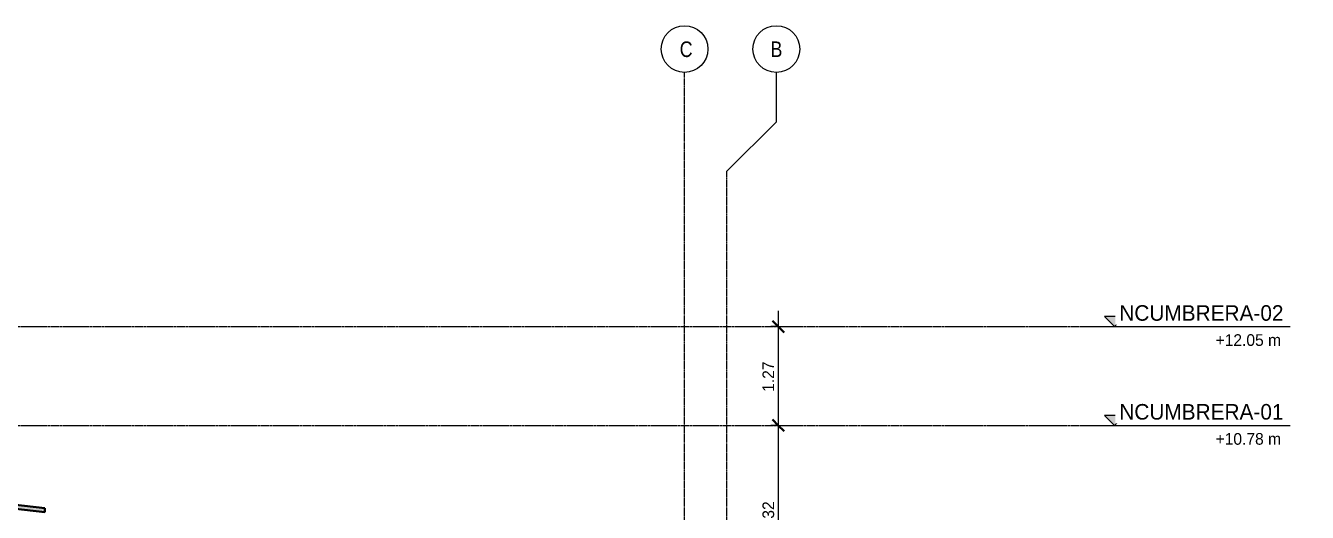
# Model space of a CAD drawing. Header units: centimetres. Extents: x -6111 to 13767, y -285 to 1600.
# Drawn here: x 11266 to 12913, y 966 to 1591 of the extents above; entities that cross this region are included whole.
import ezdxf

# ---------------------------------------------------------------- set-up
doc = ezdxf.new("R2010")
doc.units = ezdxf.units.CM
doc.linetypes.add('Centre', pattern=[3.175, 0.635, -0.475, 1.59, -0.475])
doc.linetypes.add('Grid Line', pattern=[2.2225, 1.27, -0.3175, 0.3175, -0.3175])
for name, color, linetype, lineweight in [('A-ANNO-DIMS', 7, 'Continuous', 9), ('A-ANNO-DIMS-100', 7, 'Continuous', 9), ('A-FLOR-LEVL', 7, 'Continuous', 9), ('A-ROOF', 7, 'Continuous', 9), ('A-ROOF-PATT', 7, 'Continuous', 35), ('S-GRID', 7, 'Continuous', 9), ('S-GRID-IDEN', 7, 'Continuous', 9)]:
    doc.layers.add(name, color=color, linetype=linetype, lineweight=lineweight)
doc.styles.add('Century Gothic', font='GOTHIC.TTF', dxfattribs={"height": 20})
doc.styles.add('Century Gothic_1', font='GOTHIC.TTF', dxfattribs={"height": 15})
doc.styles.add('Saira Condensed', font='SairaCondensed-Regular.ttf', dxfattribs={"height": 20})
doc.dimstyles.new('FCA_N_Cotas_E100', dxfattribs={"dimscale": 30.48, "dimtxt": 15.662524, "dimasz": 0.492126, "dimexe": 0.656168, "dimexo": 0.656168, "dimgap": 0.032808, "dimtad": 1, "dimlfac": 0.01, "dimrnd": 0.01, "dimzin": 0, "dimdsep": 46, "dimtxsty": 'Century Gothic_1', "dimblk1": 'OBLIQUE', "dimblk2": 'OBLIQUE', "dimsah": 1, "dimcen": 0.09, "dimdle": 0.656168, "dimadec": 3, "dimazin": 2, "dimtfac": 1, "dimtdec": 4, "dimtix": 1, "dimtmove": 0, "dimatfit": 3, "dimfxl": 1, "dimtvp": 1, "dimtolj": 1, "dimtzin": 0, "dimarcsym": 2})

# ---------------------------------------------------------------- blocks, each defined once
blk = doc.blocks.new('PQ_RVR_ARQ-01_ZZ_ZZ_MO_T_A_rvt-4-Elevación Eje 5')
at = {"layer": 'A-ROOF-PATT', "lineweight": 9, "true_color": 0xeaeaea}
blk.add_hatch(color=254, dxfattribs=at).paths.add_polyline_path([(-2152.9, 966.1), (-2152.9, 971.2), (-4147.4, 1201.9), (-6109.6, 974.5), (-6109.6, 969.5), (-4147.4, 1196.9), (-2186.2, 970)])
at = {"layer": 'A-ROOF', "color": 254, "lineweight": 35, "true_color": 0xcccccc}
for p, q in [((-2152.9, 971.2), (-4147.4, 1201.9)), ((-4147.4, 1196.9), (-2152.9, 966.1)), ((-2152.9, 966.1), (-2152.9, 971.2))]:
    blk.add_line(p, q, dxfattribs=at)
blk = doc.blocks.new('Level - Con_Triangulo-1145637-Elevación Eje 5')
at = {"layer": 'A-FLOR-LEVL', "true_color": 0xe2e2e2}
blk.add_hatch(color=254, dxfattribs=at).paths.add_polyline_path([(-6502.9, 12.9), (-6490.1, 0), (-6477.2, 12.9)])
at = {"layer": 'A-FLOR-LEVL', "color": 253, "true_color": 0xaaaaaa}
for p, q in [((-6477.2, 0), (-6715.7, 0)), ((-6502.9, 12.9), (-6477.2, 12.9)), ((-6490.1, 0), (-6502.9, 12.9)), ((-6477.2, 12.9), (-6490.1, 0))]:
    blk.add_line(p, q, dxfattribs=at)
blk = doc.blocks.new('Grid - 3mm-1819951-Elevación Eje 5')
at = {"layer": 'S-GRID-IDEN', "color": 253, "true_color": 0xaaaaaa}
blk.add_circle((-1330.8, 1561.1), 30, dxfattribs=at)
blk = doc.blocks.new('DIMBLOCK49-Elevación Eje 5')
at = {"layer": 'A-ANNO-DIMS-100'}
for p, q in [((12233.1, 1224.5), (12233.1, 1077.5)), ((12233.1, 1204.5), (12223.7, 1204.5)), ((12233.1, 1204.5), (12253.1, 1204.5)), ((12233.1, 1077.5), (12223.7, 1077.5)), ((12233.1, 1077.5), (12253.1, 1077.5))]:
    blk.add_line(p, q, dxfattribs=at)
at = {"layer": 'A-ANNO-DIMS-100', "lineweight": 35}
for p, q in [((12233.1, 1204.5), (12225.6, 1212)), ((12233.1, 1204.5), (12240.6, 1197)), ((12233.1, 1077.5), (12225.6, 1085)), ((12233.1, 1077.5), (12240.6, 1070))]:
    blk.add_line(p, q, dxfattribs=at)
at = {"layer": 'A-ANNO-DIMS-100', "color": 0, "insert": (12212.8, 1120.6), "char_height": 15, "width": 48.927, "attachment_point": 1, "rotation": 90, "line_spacing_factor": 0.984502, "style": 'Century Gothic_1'}
blk.add_mtext('1.27', dxfattribs=at)
blk = doc.blocks.new('_Oblique')
at = {"color": 0, "linetype": 'ByBlock', "lineweight": -2}
blk.add_line((-0.5, -0.5), (0.5, 0.5), dxfattribs=at)
blk = doc.blocks.new('DIMBLOCK50-Elevación Eje 5')
at = {"layer": 'A-ANNO-DIMS-100'}
for p, q in [((12233.1, 1077.5), (12223.7, 1077.5)), ((12233.1, 1077.5), (12233.1, 845.1)), ((12233.1, 1077.5), (12253.1, 1077.5)), ((12233.1, 845.1), (12223.7, 845.1)), ((12233.1, 845.1), (12253.1, 845.1))]:
    blk.add_line(p, q, dxfattribs=at)
at = {"layer": 'A-ANNO-DIMS-100', "lineweight": 35}
for p, q in [((12233.1, 1077.5), (12225.6, 1085)), ((12233.1, 1077.5), (12240.6, 1070)), ((12233.1, 845.1), (12225.6, 852.6)), ((12233.1, 845.1), (12240.6, 837.6))]:
    blk.add_line(p, q, dxfattribs=at)
at = {"layer": 'A-ANNO-DIMS-100', "color": 0, "insert": (12212.8, 940.9), "char_height": 15, "width": 48.927, "attachment_point": 1, "rotation": 90, "line_spacing_factor": 0.984502, "style": 'Century Gothic_1'}
blk.add_mtext('2.32', dxfattribs=at)

msp = doc.modelspace()

# ---------------------------------------------------------------- linework, layer by layer
at = {"layer": 'A-FLOR-LEVL', "color": 253, "linetype": 'Centre', "true_color": 0xaaaaaa}
for p, q in [((6966.223, 1204.505), (12652.403, 1204.505)), ((6966.223, 1077.508), (12652.403, 1077.508))]:
    msp.add_line(p, q, dxfattribs=at)
at = {"layer": 'S-GRID', "color": 253, "linetype": 'Grid Line', "true_color": 0xaaaaaa}
for p, q in [((12112.669, -176.993), (12112.669, 1531.136)), ((12167.125, -176.993), (12167.125, 1404.136))]:
    msp.add_line(p, q, dxfattribs=at)
at = {"layer": 'S-GRID', "color": 253, "true_color": 0xaaaaaa}
for p, q in [((12230.625, 1467.636), (12230.625, 1531.136)), ((12167.125, 1404.136), (12230.625, 1467.636))]:
    msp.add_line(p, q, dxfattribs=at)

# ---------------------------------------------------------------- block references
at = {"lineweight": 5}
msp.add_blockref('PQ_RVR_ARQ-01_ZZ_ZZ_MO_T_A_rvt-4-Elevación Eje 5', (13443.443, 0), dxfattribs=at)
at = {"layer": 'A-FLOR-LEVL', "color": 253, "true_color": 0xaaaaaa, "extrusion": (0, 0, -1)}
for p in [(-6175.183, 1204.505), (-6175.183, 1077.508)]:
    msp.add_blockref('Level - Con_Triangulo-1145637-Elevación Eje 5', p, dxfattribs=at)
at = {"layer": 'S-GRID-IDEN', "color": 253, "true_color": 0xaaaaaa}
for p in [(13443.443, 0), (13561.398, 0)]:
    msp.add_blockref('Grid - 3mm-1819951-Elevación Eje 5', p, dxfattribs=at)

# ---------------------------------------------------------------- texts
at = {"layer": 'S-GRID-IDEN', "color": 253, "true_color": 0xaaaaaa, "char_height": 20, "attachment_point": 1, "style": 'Saira Condensed'}
for s, insert, width in [('C', (12106.396, 1570.816), 14.43037), ('B', (12223.052, 1570.816), 17.63712)]:
    msp.add_mtext(s, dxfattribs=dict(at, insert=insert, width=width))

# ---------------------------------------------------------------- dimensions: what is measured, and where the dimension line sits
at = {"layer": 'A-ANNO-DIMS'}
for base, p1, p2, override, picture, middle in [((12233.073, 1077.508), (12243.68, 1204.505), (12243.68, 1077.508), {"dimpost": '<>', "dimfxl": 126.997085}, 'DIMBLOCK49-Elevación Eje 5', (12224.196, 1141.007)), ((12233.073, 845.103), (12243.68, 1077.508), (12243.68, 845.103), {"dimpost": '<>', "dimfxl": 232.405176}, 'DIMBLOCK50-Elevación Eje 5', (12224.196, 961.305))]:
    dim = msp.add_linear_dim(base=base, p1=p1, p2=p2, angle=90, dimstyle='FCA_N_Cotas_E100', override=override, dxfattribs=at)
    dim.commit()
    dim.dimension.update_dxf_attribs({"geometry": picture, "text_midpoint": middle})

# ---------------------------------------------------------------- next in the draw order: texts
at = {"layer": 'A-FLOR-LEVL', "color": 9, "true_color": 0xb7b7b7, "attachment_point": 1, "bg_fill": 3, "box_fill_scale": 1.25, "bg_fill_color": 256, "bg_fill_true_color": 13158600, "bg_fill_transparency": 0}
for s, insert, char_height, width, style in [('NCUMBRERA-02', (12671.361, 1231.973), 20, 262.15181, 'Century Gothic'), ('+12.05 m', (12795.061, 1194.661), 15, 112.23625, 'Century Gothic_1'), ('NCUMBRERA-01', (12671.361, 1104.976), 20, 262.15181, 'Century Gothic'), ('+10.78 m', (12795.061, 1067.664), 15, 112.23625, 'Century Gothic_1')]:
    msp.add_mtext(s, dxfattribs=dict(at, insert=insert, char_height=char_height, width=width, style=style))

doc.saveas('drawing.dxf')
